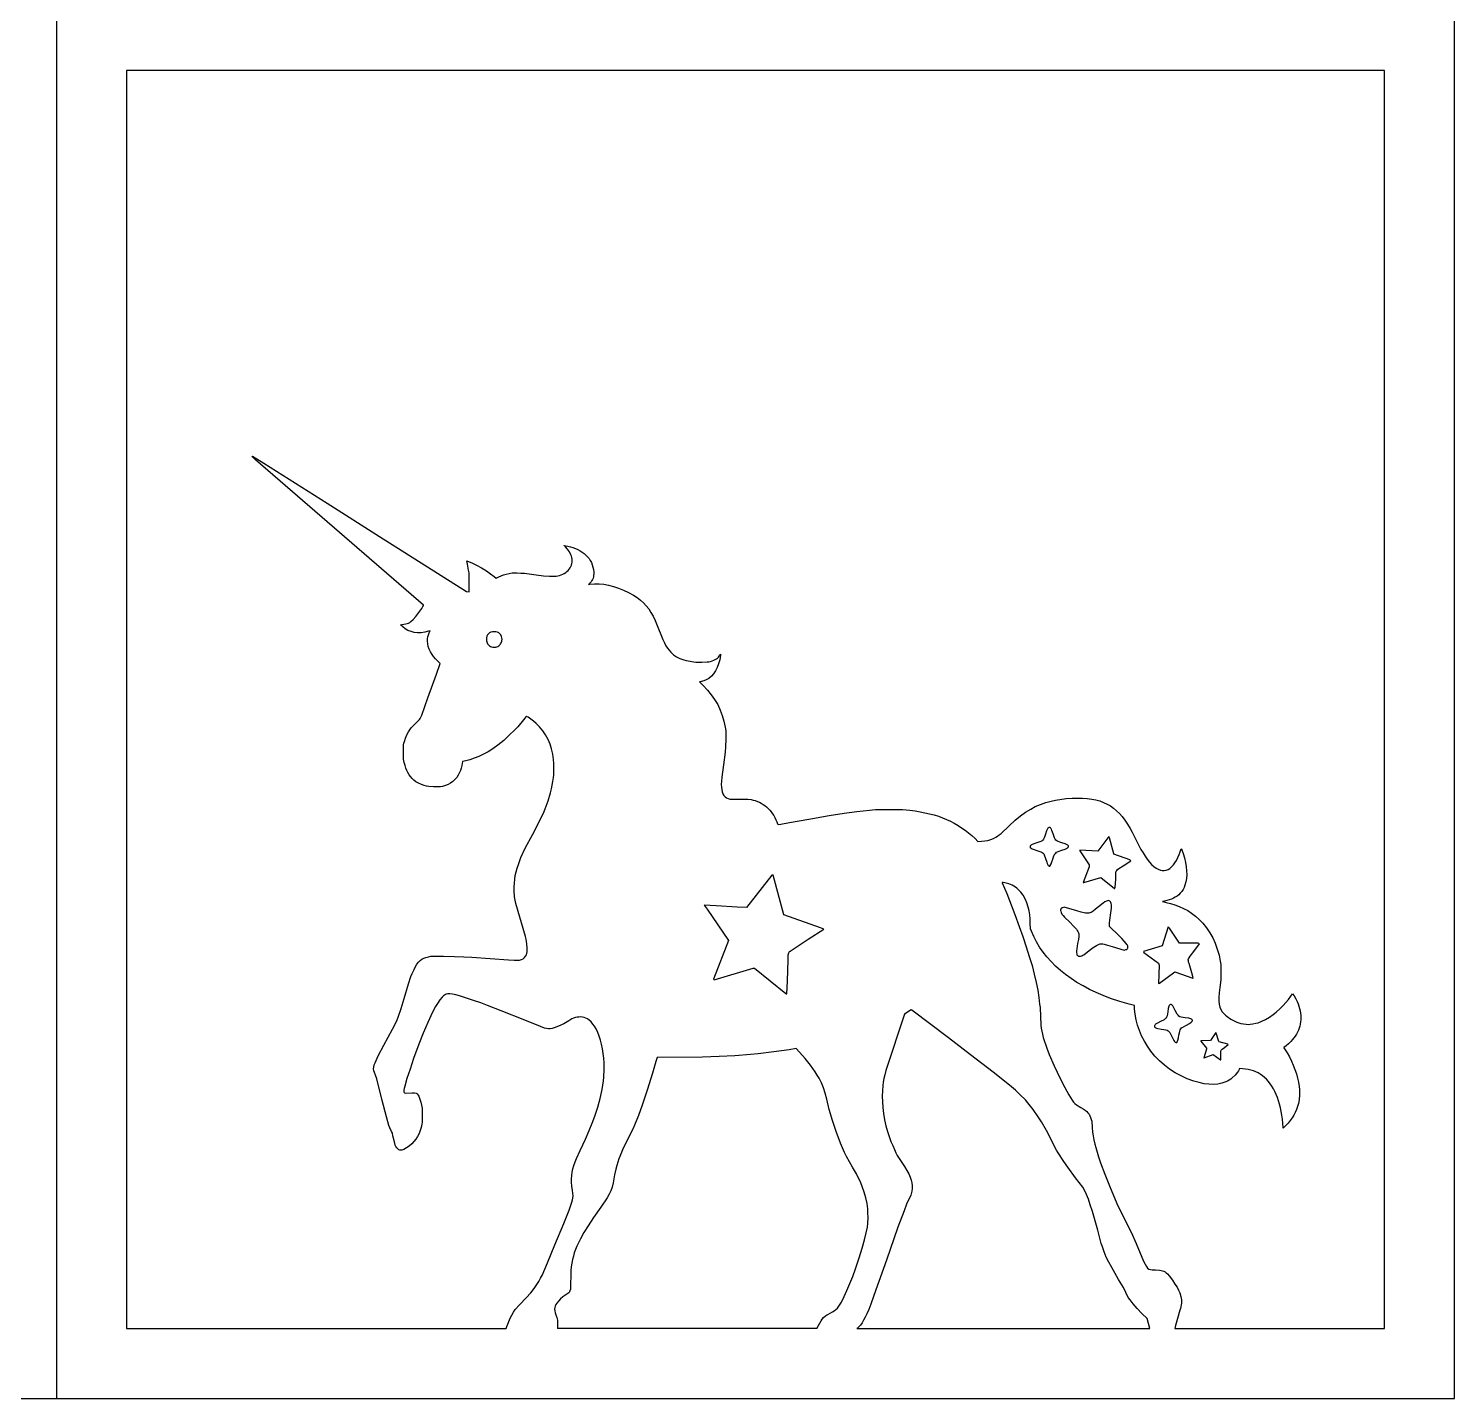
# Model space of a CAD drawing. Extents: x 0 to 250, y 0 to 250.
# Drawn here: x 122.5 to 250, y 0 to 122.5 of the extents above; entities that cross this region are included whole.
import ezdxf

# ---------------------------------------------------------------- set-up
doc = ezdxf.new("R2010")
doc.units = 0
doc.layers.add('CUT', color=18, linetype='CONTINUOUS')

msp = doc.modelspace()

# ---------------------------------------------------------------- linework, layer by layer
at = {"layer": 'CUT'}
for points in [[(0, 125), (0, 0), (125, 0)], [(192.99, 6.25), (193.12, 6.52), (193.36, 6.93), (193.47, 7.09), (193.59, 7.23), (193.76, 7.39), (193.86, 7.46), (193.98, 7.52), (194.4, 7.74), (194.55, 7.84), (194.68, 7.95), (194.82, 8.08), (194.95, 8.25), (195.08, 8.43), (195.18, 8.6), (195.44, 9.13), (195.68, 9.66), (195.94, 10.27), (196.19, 10.92), (196.44, 11.59), (196.77, 12.57), (197.04, 13.44), (197.25, 14.19), (197.41, 14.82), (197.51, 15.32), (197.56, 15.69), (197.57, 16.17), (197.56, 16.6), (197.55, 16.95), (197.48, 17.44), (197.37, 17.94), (197.23, 18.45), (197.05, 18.95), (196.92, 19.27), (196.52, 20.09), (196.18, 20.68), (195.65, 21.63), (195.46, 21.99), (195.11, 22.84), (194.72, 23.88), (194.38, 24.87), (194.1, 25.83), (193.88, 26.75), (193.74, 27.31), (193.59, 27.78), (193.41, 28.21), (193.19, 28.64), (193.03, 28.91), (192.84, 29.2), (192.42, 29.8), (191.93, 30.4), (191.43, 30.97), (191.14, 31.28), (190.52, 31.19), (189.15, 30.99), (187.73, 30.83), (187.06, 30.76), (185.66, 30.65), (184.26, 30.57), (182.77, 30.51), (178.7, 30.5), (178.6, 30.13), (178.3, 29.1), (177.82, 27.56), (177.37, 26.24), (177.03, 25.31), (176.69, 24.44), (176.54, 24.08), (175.65, 22.32), (175.51, 22.01), (175.29, 21.44), (175.09, 20.84), (175, 20.51), (174.9, 20), (174.77, 19.27), (174.69, 18.91), (174.58, 18.58), (174.43, 18.26), (174.24, 17.95), (173.67, 17.12), (173.03, 16.18), (172.54, 15.44), (172.16, 14.83), (171.86, 14.29), (171.54, 13.62), (171.41, 13.32), (171.3, 13.03), (171.22, 12.74), (171.14, 12.44), (171.08, 12.11), (171.02, 11.76), (170.98, 11.45), (170.95, 9.77), (170.91, 9.62), (170.88, 9.54), (170.84, 9.48), (170.8, 9.44), (170.73, 9.39), (170.44, 9.21), (170.27, 9.08), (170.07, 8.9), (169.88, 8.7), (169.74, 8.53), (169.66, 8.39), (169.6, 8.26), (169.56, 8.13), (169.54, 7.99), (169.55, 7.84), (169.59, 7.67), (169.65, 7.47), (169.73, 7.23), (169.8, 7), (169.81, 6.71), (169.81, 6.39), (169.79, 6.25)], [(192.99, 6.25), (169.79, 6.25)]]:
    msp.add_lwpolyline(points, dxfattribs=at)
for points in [[(125, 0), (250, 0), (250, 125), (125, 125)], [(165.22, 6.25), (165.28, 6.45), (165.41, 6.8), (165.55, 7.13), (165.71, 7.44), (165.87, 7.72), (166.02, 7.95), (166.4, 8.36), (166.99, 8.99), (167.4, 9.46), (167.7, 9.83), (167.96, 10.18), (168.13, 10.45), (168.29, 10.75), (168.45, 11.05), (168.57, 11.34), (168.89, 12.13), (169.56, 13.75), (170.35, 15.64), (170.83, 16.84), (171.09, 17.54), (171.15, 17.76), (171.18, 17.92), (171.21, 18.12), (171.14, 18.61), (171.09, 18.98), (171.06, 19.33), (171.06, 19.64), (171.08, 19.94), (171.12, 20.24), (171.18, 20.53), (171.27, 20.83), (171.39, 21.15), (171.51, 21.47), (171.83, 22.16), (172.3, 23.19), (172.64, 23.97), (172.91, 24.61), (173.14, 25.24), (173.41, 26.04), (173.62, 26.83), (173.79, 27.62), (173.91, 28.39), (173.95, 28.73), (173.96, 29.43), (173.96, 30.02), (173.94, 30.44), (173.89, 30.86), (173.82, 31.27), (173.73, 31.67), (173.63, 32.05), (173.52, 32.41), (173.39, 32.74), (173.25, 33.04), (173.11, 33.3), (172.97, 33.48), (172.8, 33.67), (172.62, 33.84), (172.47, 33.95), (172.32, 34.01), (172.18, 34.07), (172.03, 34.1), (171.88, 34.12), (171.72, 34.11), (171.56, 34.1), (171.4, 34.06), (171.23, 34), (171.08, 33.95), (170.81, 33.77), (170.36, 33.51), (169.9, 33.29), (169.49, 33.13), (169.31, 33.08), (169.15, 33.05), (168.99, 33.04), (168.82, 33.07), (168.64, 33.12), (168.27, 33.26), (166.87, 33.82), (164.76, 34.67), (163.55, 35.15), (162.93, 35.39), (162.3, 35.6), (161.4, 35.89), (161.03, 36), (160.7, 36.08), (160.42, 36.14), (160.18, 36.17), (159.99, 36.17), (159.85, 36.15), (159.77, 36.12), (159.68, 36.06), (159.59, 35.99), (159.49, 35.89), (159.28, 35.64), (159.06, 35.31), (158.89, 35.05), (158.63, 34.54), (158.19, 33.63), (157.79, 32.68), (157.4, 31.68), (156.93, 30.4), (156.61, 29.45), (156.33, 28.6), (156.14, 27.94), (156.08, 27.71), (156.05, 27.56), (156.05, 27.43), (156.08, 27.36), (156.13, 27.32), (156.23, 27.31), (156.8, 27.32), (157.01, 27.32), (157.15, 27.29), (157.21, 27.26), (157.26, 27.23), (157.34, 27.13), (157.4, 27.03), (157.49, 26.77), (157.57, 26.5), (157.64, 26.23), (157.7, 25.95), (157.71, 24.71), (157.68, 24.52), (157.61, 24.23), (157.53, 23.95), (157.42, 23.68), (157.29, 23.43), (157.14, 23.19), (156.96, 22.97), (156.76, 22.76), (156.54, 22.57), (156.3, 22.4), (156.07, 22.27), (155.97, 22.24), (155.87, 22.21), (155.78, 22.2), (155.7, 22.21), (155.6, 22.24), (155.51, 22.31), (155.43, 22.4), (155.35, 22.52), (155.29, 22.65), (155.21, 22.95), (155.08, 23.5), (155.03, 23.72), (154.97, 23.88), (154.82, 24.21), (154.72, 24.41), (154.5, 25.18), (154.13, 26.65), (153.63, 28.57), (153.53, 28.92), (153.44, 29.16), (153.38, 29.31), (153.36, 29.47), (153.38, 29.64), (153.42, 29.83), (153.49, 30.02), (153.76, 30.63), (154.28, 31.58), (155.04, 33.01), (155.3, 33.52), (155.46, 33.86), (155.56, 34.1), (155.83, 34.87), (156.09, 35.78), (156.47, 37.08), (156.69, 37.74), (156.79, 38), (156.97, 38.36), (157.1, 38.62), (157.23, 38.84), (157.37, 39.01), (157.51, 39.16), (157.67, 39.28), (157.84, 39.37), (158.03, 39.44), (158.25, 39.49), (158.48, 39.54), (159.59, 39.54), (160.6, 39.53), (161.42, 39.5), (162.14, 39.46), (165.41, 39.21), (165.93, 39.2), (166.39, 39.2), (166.5, 39.21), (166.59, 39.24), (166.73, 39.31), (166.85, 39.42), (166.95, 39.54), (167.03, 39.68), (167.06, 39.8), (167.09, 39.94), (167.1, 40.1), (167.1, 40.27), (167.07, 40.66), (167, 41.06), (166.94, 41.31), (166.06, 44.25), (165.94, 44.86), (165.93, 45.41), (165.93, 45.76), (165.94, 46.09), (165.97, 46.43), (166.02, 46.75), (166.09, 47.08), (166.18, 47.41), (166.3, 47.76), (166.43, 48.12), (166.53, 48.38), (166.91, 49.2), (167.58, 50.46), (168.54, 52.34), (168.69, 52.72), (168.96, 53.44), (169.17, 54.15), (169.26, 54.5), (169.33, 54.84), (169.39, 55.18), (169.44, 55.52), (169.47, 55.75), (169.48, 56.3), (169.47, 56.77), (169.45, 57.13), (169.38, 57.61), (169.27, 58.08), (169.13, 58.52), (168.95, 58.94), (168.73, 59.34), (168.48, 59.71), (168.2, 60.05), (167.89, 60.37), (167.66, 60.56), (167.4, 60.75), (167.17, 60.91), (167.03, 60.98), (167, 60.98), (166.97, 60.96), (166.87, 60.84), (166.76, 60.69), (166.24, 60.05), (165.22, 59.03), (165.01, 58.85), (164.46, 58.41), (164.14, 58.18), (163.85, 57.98), (163.59, 57.81), (163.13, 57.58), (162.75, 57.4), (162.35, 57.25), (161.96, 57.12), (161.6, 57.03), (161.3, 56.96), (161.27, 56.78), (161.23, 56.59), (161.18, 56.37), (161.11, 56.16), (161.05, 55.98), (160.93, 55.75), (160.79, 55.53), (160.62, 55.34), (160.44, 55.17), (160.24, 55.02), (160.01, 54.9), (159.77, 54.8), (159.51, 54.73), (159.33, 54.7), (159.13, 54.68), (158.71, 54.68), (158.28, 54.72), (158.07, 54.75), (157.89, 54.8), (157.63, 54.89), (157.37, 55.01), (157.13, 55.15), (156.95, 55.29), (156.79, 55.45), (156.65, 55.61), (156.53, 55.78), (156.42, 55.96), (156.32, 56.16), (156.24, 56.37), (156.17, 56.61), (156.1, 56.87), (156.04, 57.18), (156.03, 57.84), (156.04, 58.45), (156.06, 58.6), (156.11, 58.76), (156.2, 59.05), (156.33, 59.33), (156.48, 59.61), (156.65, 59.87), (156.74, 60), (156.97, 60.24), (157.18, 60.46), (157.37, 60.63), (157.47, 60.72), (157.53, 60.8), (157.59, 60.92), (157.66, 61.11), (158.21, 62.64), (158.98, 64.78), (159.32, 65.72), (159.09, 65.94), (158.88, 66.15), (158.72, 66.34), (158.58, 66.54), (158.45, 66.75), (158.33, 67), (158.24, 67.24), (158.2, 67.47), (158.18, 67.72), (158.18, 67.93), (158.21, 68.12), (158.26, 68.29), (158.33, 68.46), (158.4, 68.63), (158.26, 68.6), (157.93, 68.52), (157.6, 68.47), (157.29, 68.47), (156.99, 68.5), (156.7, 68.57), (156.43, 68.67), (156.18, 68.81), (155.96, 68.99), (155.76, 69.18), (155.89, 69.2), (156.23, 69.26), (156.36, 69.3), (156.48, 69.34), (156.58, 69.4), (156.68, 69.47), (156.9, 69.66), (157.12, 69.91), (157.32, 70.17), (157.66, 70.65), (157.77, 70.81), (157.81, 70.9), (157.82, 70.94), (142.79, 83.93), (142.65, 84.07), (142.54, 84.18), (142.51, 84.23), (142.53, 84.25), (143.53, 83.62), (149.21, 80.05), (153.87, 77.07), (161.67, 72.15), (161.89, 72.12), (161.89, 73.83), (161.85, 74.08), (161.75, 74.61), (161.68, 74.9), (161.7, 74.91), (162.19, 74.7), (162.55, 74.52), (163.01, 74.28), (163.44, 74.01), (163.82, 73.75), (164.13, 73.5), (164.3, 73.34), (164.54, 73.46), (164.76, 73.57), (164.98, 73.65), (165.21, 73.72), (165.47, 73.77), (165.74, 73.82), (166.15, 73.82), (166.53, 73.81), (166.86, 73.79), (167.9, 73.65), (168.54, 73.56), (169.07, 73.52), (169.5, 73.52), (169.68, 73.53), (169.83, 73.55), (169.98, 73.59), (170.13, 73.64), (170.27, 73.7), (170.4, 73.77), (170.53, 73.85), (170.64, 73.95), (170.74, 74.05), (170.84, 74.16), (170.92, 74.28), (170.98, 74.4), (171.04, 74.52), (171.08, 74.65), (171.1, 74.79), (171.11, 74.92), (171.11, 75.06), (171.08, 75.2), (171.05, 75.32), (171, 75.45), (170.86, 75.71), (170.69, 75.95), (170.5, 76.15), (170.42, 76.23), (170.4, 76.25), (170.4, 76.26), (170.71, 76.21), (170.95, 76.15), (171.18, 76.08), (171.4, 76), (171.61, 75.91), (171.81, 75.8), (172, 75.68), (172.17, 75.56), (172.33, 75.42), (172.48, 75.26), (172.62, 75.1), (172.73, 74.92), (172.83, 74.74), (172.91, 74.54), (172.97, 74.33), (173.01, 74.12), (173.04, 73.89), (173.04, 73.74), (173.03, 73.6), (173.01, 73.47), (172.98, 73.35), (172.93, 73.23), (172.87, 73.13), (172.8, 73.02), (172.71, 72.93), (172.58, 72.78), (172.7, 72.8), (173.12, 72.84), (173.51, 72.84), (173.93, 72.81), (174.36, 72.73), (174.8, 72.62), (175.25, 72.47), (175.7, 72.29), (176.15, 72.07), (176.6, 71.82), (176.92, 71.61), (177.21, 71.39), (177.48, 71.15), (177.72, 70.89), (177.95, 70.6), (178.15, 70.29), (178.35, 69.95), (178.53, 69.58), (178.66, 69.28), (179.21, 67.87), (179.36, 67.57), (179.49, 67.31), (179.63, 67.09), (179.77, 66.9), (179.94, 66.72), (180.18, 66.49), (180.45, 66.31), (180.75, 66.16), (181.08, 66.05), (181.31, 65.98), (182.17, 65.85), (182.7, 65.85), (183.19, 65.86), (183.34, 65.88), (183.48, 65.91), (183.63, 65.95), (183.77, 66.01), (183.9, 66.07), (184.01, 66.13), (184.1, 66.21), (184.18, 66.28), (184.24, 66.37), (184.29, 66.46), (184.33, 66.54), (184.36, 66.57), (184.37, 66.55), (184.37, 66.46), (184.3, 66.06), (184.2, 65.69), (184.07, 65.36), (183.93, 65.06), (183.75, 64.8), (183.56, 64.58), (183.34, 64.39), (183.22, 64.32), (183.1, 64.25), (182.87, 64.16), (182.54, 64.09), (182.48, 64.07), (182.83, 63.74), (183.21, 63.34), (183.55, 62.93), (183.85, 62.49), (184.12, 62.04), (184.34, 61.56), (184.53, 61.07), (184.68, 60.55), (184.79, 60.02), (184.84, 59.71), (184.84, 58.96), (184.82, 58.28), (184.79, 57.8), (184.63, 56.67), (184.48, 55.56), (184.45, 55.2), (184.44, 54.91), (184.45, 54.66), (184.48, 54.44), (184.52, 54.24), (184.59, 54.08), (184.68, 53.93), (184.78, 53.81), (184.91, 53.72), (185.07, 53.64), (185.22, 53.58), (185.62, 53.58), (186.43, 53.59), (186.81, 53.59), (187.1, 53.55), (187.29, 53.51), (187.48, 53.46), (187.67, 53.39), (187.85, 53.31), (188.02, 53.22), (188.19, 53.12), (188.34, 53.01), (188.5, 52.89), (188.64, 52.75), (188.78, 52.61), (188.9, 52.46), (189.02, 52.29), (189.13, 52.12), (189.24, 51.94), (189.33, 51.75), (189.41, 51.55), (189.48, 51.39), (189.51, 51.34), (189.53, 51.33), (189.78, 51.36), (190.53, 51.49), (192.27, 51.81), (194.09, 52.13), (195.43, 52.35), (196.57, 52.5), (197.7, 52.62), (198.24, 52.67), (199.5, 52.67), (200.65, 52.66), (200.98, 52.64), (201.3, 52.6), (201.77, 52.54), (202.22, 52.47), (202.65, 52.38), (203.06, 52.29), (203.47, 52.18), (203.85, 52.06), (204.23, 51.92), (204.59, 51.77), (204.94, 51.61), (205.28, 51.43), (205.61, 51.24), (205.93, 51.04), (206.24, 50.81), (206.54, 50.58), (206.84, 50.33), (207.13, 50.06), (207.38, 49.81), (207.72, 49.83), (208.01, 49.85), (208.27, 49.9), (208.53, 49.98), (208.78, 50.08), (208.98, 50.18), (209.14, 50.28), (209.3, 50.39), (209.47, 50.53), (210.18, 51.2), (210.72, 51.7), (211.19, 52.1), (211.64, 52.42), (212.11, 52.71), (212.52, 52.92), (212.97, 53.11), (213.45, 53.28), (213.95, 53.41), (214.33, 53.51), (215.27, 53.64), (215.83, 53.68), (216.31, 53.69), (216.75, 53.68), (217.17, 53.66), (217.56, 53.6), (217.93, 53.53), (218.28, 53.43), (218.62, 53.3), (218.94, 53.15), (219.24, 52.98), (219.52, 52.78), (219.79, 52.56), (220.05, 52.31), (220.3, 52.03), (220.54, 51.71), (220.77, 51.36), (221, 50.97), (221.19, 50.63), (221.97, 49.08), (222.15, 48.78), (222.33, 48.48), (222.53, 48.21), (222.72, 47.97), (222.92, 47.76), (223.12, 47.58), (223.32, 47.43), (223.51, 47.32), (223.7, 47.24), (223.87, 47.21), (224.05, 47.21), (224.23, 47.24), (224.39, 47.3), (224.54, 47.4), (224.71, 47.55), (224.87, 47.72), (225.01, 47.9), (225.13, 48.11), (225.27, 48.37), (225.38, 48.64), (225.48, 48.89), (225.57, 49.14), (225.59, 49.16), (225.73, 48.74), (225.85, 48.33), (225.95, 47.93), (226.02, 47.54), (226.05, 47.18), (226.06, 46.83), (226.04, 46.5), (225.99, 46.19), (225.9, 45.9), (225.82, 45.69), (225.73, 45.51), (225.62, 45.34), (225.48, 45.18), (225.34, 45.05), (225.2, 44.93), (225.04, 44.82), (224.87, 44.73), (224.69, 44.65), (224.49, 44.58), (224.29, 44.52), (224.07, 44.48), (223.92, 44.45), (223.9, 44.44), (223.91, 44.43), (224.21, 44.36), (224.61, 44.27), (225, 44.15), (225.39, 44), (225.78, 43.82), (226.15, 43.62), (226.5, 43.39), (226.84, 43.13), (227.15, 42.86), (227.5, 42.49), (227.83, 42.09), (228.12, 41.65), (228.38, 41.19), (228.6, 40.7), (228.79, 40.18), (228.95, 39.65), (229.06, 39.1), (229.11, 38.8), (229.1, 37.43), (229.01, 36.75), (228.96, 36.27), (228.93, 35.87), (228.93, 35.53), (228.96, 35.25), (229.02, 35), (229.11, 34.78), (229.24, 34.58), (229.41, 34.39), (229.53, 34.27), (229.67, 34.15), (230, 33.93), (230.35, 33.74), (230.53, 33.66), (230.71, 33.59), (230.9, 33.54), (231.13, 33.5), (231.36, 33.46), (231.54, 33.45), (231.73, 33.46), (231.98, 33.5), (232.23, 33.55), (232.44, 33.6), (232.77, 33.73), (233.11, 33.89), (233.45, 34.1), (233.8, 34.34), (234.06, 34.54), (234.41, 34.88), (234.68, 35.15), (234.93, 35.42), (235.16, 35.69), (235.36, 35.96), (235.52, 36.18), (235.66, 36.01), (235.8, 35.74), (235.92, 35.5), (236.01, 35.29), (236.09, 35.08), (236.15, 34.86), (236.2, 34.66), (236.23, 34.45), (236.25, 34.25), (236.26, 34.06), (236.26, 33.86), (236.24, 33.67), (236.21, 33.48), (236.17, 33.29), (236.11, 33.11), (236.05, 32.93), (235.96, 32.76), (235.87, 32.58), (235.76, 32.41), (235.65, 32.25), (235.51, 32.09), (235.37, 31.93), (235.15, 31.71), (234.95, 31.54), (234.75, 31.38), (234.75, 31.34), (234.8, 31.27), (235.03, 30.91), (235.24, 30.54), (235.42, 30.17), (235.59, 29.79), (235.74, 29.41), (235.87, 29.02), (235.97, 28.65), (236.05, 28.27), (236.11, 27.91), (236.14, 27.64), (236.13, 27.15), (236.1, 26.71), (236.04, 26.38), (235.97, 26.1), (235.88, 25.83), (235.77, 25.57), (235.64, 25.33), (235.49, 25.09), (235.32, 24.86), (235.14, 24.63), (234.93, 24.41), (234.68, 24.17), (234.68, 24.21), (234.65, 24.62), (234.62, 24.98), (234.57, 25.33), (234.51, 25.66), (234.44, 25.99), (234.36, 26.31), (234.27, 26.61), (234.17, 26.9), (234.06, 27.18), (233.94, 27.44), (233.81, 27.69), (233.67, 27.93), (233.52, 28.15), (233.36, 28.35), (233.19, 28.54), (233.01, 28.71), (232.83, 28.86), (232.64, 28.99), (232.44, 29.11), (232.23, 29.21), (232.02, 29.3), (231.79, 29.36), (231.56, 29.42), (231.31, 29.46), (231.05, 29.48), (230.77, 29.5), (230.74, 29.42), (230.69, 29.31), (230.61, 29.18), (230.39, 28.91), (230.12, 28.66), (229.99, 28.55), (229.86, 28.46), (229.71, 28.38), (229.55, 28.31), (229.38, 28.25), (229.21, 28.19), (228.85, 28.12), (228.46, 28.09), (228.05, 28.1), (227.61, 28.15), (227.16, 28.25), (226.69, 28.38), (226.11, 28.59), (225.55, 28.84), (225.03, 29.12), (224.53, 29.44), (224.07, 29.79), (223.63, 30.19), (223.22, 30.61), (222.85, 31.07), (222.55, 31.5), (222.27, 31.96), (222.03, 32.42), (221.83, 32.9), (221.66, 33.39), (221.53, 33.87), (221.44, 34.35), (221.39, 34.81), (221.38, 35.13), (220.91, 35.25), (220.07, 35.49), (219.25, 35.76), (218.6, 36.02), (217.97, 36.29), (217.37, 36.58), (216.79, 36.89), (216.24, 37.21), (215.73, 37.55), (215.23, 37.91), (214.77, 38.28), (214.34, 38.67), (213.93, 39.07), (213.56, 39.49), (213.22, 39.92), (212.91, 40.37), (212.63, 40.83), (212.38, 41.3), (212.17, 41.79), (212.08, 41.99), (212.07, 42.49), (212.06, 42.89), (212.02, 43.25), (211.97, 43.59), (211.89, 43.93), (211.77, 44.32), (211.62, 44.68), (211.44, 45), (211.24, 45.28), (211, 45.52), (210.88, 45.63), (210.74, 45.73), (210.6, 45.82), (210.45, 45.89), (210.14, 46.02), (209.79, 46.1), (209.64, 46.13), (209.57, 46.13), (209.57, 46.12), (209.96, 45.14), (210.69, 43.27), (211.09, 42.2), (211.4, 41.32), (211.71, 40.4), (211.98, 39.53), (212.23, 38.71), (212.43, 37.93), (212.6, 37.2), (212.74, 36.52), (212.84, 35.87), (212.91, 35.27), (212.94, 34.95), (213, 33.38), (213.04, 33.12), (213.15, 32.57), (213.22, 32.28), (213.54, 31.31), (213.77, 30.75), (214.2, 29.74), (214.73, 28.62), (215.15, 27.8), (215.52, 27.15), (215.82, 26.67), (215.95, 26.51), (216.06, 26.39), (216.21, 26.26), (216.6, 26.02), (216.8, 25.9), (216.97, 25.78), (217.12, 25.66), (217.23, 25.54), (217.33, 25.41), (217.41, 25.28), (217.47, 25.13), (217.52, 24.96), (217.57, 24.8), (217.61, 24.22), (217.64, 23.82), (217.68, 23.48), (217.75, 23.14), (217.84, 22.75), (217.92, 22.43), (218.17, 21.6), (218.35, 21.08), (218.73, 20.05), (219.14, 19.01), (219.36, 18.5), (219.91, 17.23), (221.1, 14.86), (221.55, 13.85), (222.19, 12.29), (222.33, 12.02), (222.45, 11.81), (222.56, 11.66), (222.68, 11.57), (222.82, 11.52), (222.96, 11.49), (223.27, 11.49), (223.62, 11.48), (223.77, 11.45), (223.9, 11.42), (224.02, 11.37), (224.13, 11.31), (224.23, 11.23), (224.33, 11.14), (224.48, 10.98), (224.78, 10.57), (225.01, 10.23), (225.19, 9.94), (225.33, 9.68), (225.44, 9.45), (225.54, 9.13), (225.57, 8.97), (225.59, 8.82), (225.6, 8.66), (225.59, 8.51), (225.57, 8.36), (225.54, 8.21), (225.49, 8.06), (225.43, 7.9), (225.24, 7.14), (225.05, 6.53), (225.01, 6.25), (243.75, 6.25), (243.75, 118.75), (131.25, 118.75), (131.25, 6.25)], [(164.55, 67.31), (164.6, 67.35), (164.66, 67.41), (164.71, 67.48), (164.75, 67.56), (164.79, 67.64), (164.82, 67.72), (164.83, 67.8), (164.84, 67.87), (164.83, 68.02), (164.79, 68.15), (164.72, 68.27), (164.64, 68.37), (164.54, 68.45), (164.42, 68.51), (164.28, 68.55), (164.14, 68.56), (163.98, 68.55), (163.85, 68.51), (163.73, 68.46), (163.63, 68.38), (163.55, 68.28), (163.49, 68.16), (163.46, 68.02), (163.45, 67.87), (163.45, 67.76), (163.47, 67.66), (163.5, 67.57), (163.54, 67.49), (163.59, 67.41), (163.65, 67.35), (163.73, 67.3), (163.81, 67.25), (163.91, 67.21), (164.01, 67.18), (164.1, 67.17), (164.19, 67.17), (164.28, 67.18), (164.37, 67.21), (164.46, 67.25)], [(213.82, 47.61), (213.84, 47.63), (213.86, 47.67), (213.93, 47.81), (214.01, 48), (214.1, 48.23), (214.16, 48.43), (214.22, 48.58), (214.28, 48.69), (214.35, 48.77), (214.43, 48.84), (214.55, 48.9), (214.9, 49.03), (215.19, 49.13), (215.37, 49.22), (215.43, 49.26), (215.47, 49.29), (215.49, 49.33), (215.49, 49.37), (215.49, 49.41), (215.47, 49.44), (215.43, 49.48), (215.38, 49.51), (215.2, 49.59), (214.9, 49.69), (214.71, 49.75), (214.56, 49.8), (214.44, 49.85), (214.36, 49.92), (214.29, 50.01), (214.24, 50.12), (214.11, 50.48), (214, 50.79), (213.96, 50.9), (213.92, 50.98), (213.89, 51.03), (213.85, 51.05), (213.81, 51.06), (213.77, 51.06), (213.73, 51.05), (213.69, 51.03), (213.65, 50.99), (213.61, 50.93), (213.53, 50.75), (213.43, 50.46), (213.37, 50.27), (213.32, 50.12), (213.26, 50.01), (213.2, 49.92), (213.12, 49.86), (213.01, 49.81), (212.67, 49.69), (212.38, 49.59), (212.19, 49.51), (212.14, 49.47), (212.1, 49.44), (212.07, 49.4), (212.06, 49.36), (212.06, 49.31), (212.07, 49.27), (212.1, 49.24), (212.15, 49.2), (212.23, 49.16), (212.33, 49.12), (212.65, 49.01), (212.85, 48.95), (213.01, 48.89), (213.12, 48.83), (213.21, 48.77), (213.27, 48.7), (213.32, 48.6), (213.42, 48.29), (213.54, 47.95), (213.59, 47.83), (213.64, 47.73), (213.68, 47.67), (213.73, 47.63), (213.77, 47.61)], [(219.62, 45.6), (219.64, 45.63), (219.65, 45.72), (219.68, 46.04), (219.71, 46.45), (219.72, 46.85), (219.72, 46.97), (219.73, 47.06), (219.75, 47.14), (219.8, 47.22), (219.88, 47.29), (220, 47.38), (220.39, 47.64), (221.06, 48.08), (220.98, 48.16), (219.55, 48.67), (219.53, 48.69), (219.16, 50.13), (219.09, 50.26), (218.11, 48.95), (216.49, 49.03), (216.49, 48.96), (217.35, 47.71), (217.34, 47.55), (216.8, 46.14), (216.87, 46.14), (218.39, 46.59), (219.59, 45.6)], [(190.25, 36.19), (190.3, 36.19), (190.36, 37.31), (190.4, 38.31), (190.42, 39.15), (190.42, 39.54), (190.43, 39.67), (190.45, 39.77), (190.47, 39.85), (190.51, 39.91), (190.55, 39.96), (190.61, 40.01), (192.21, 41.06), (193.6, 41.97), (193.32, 42.08), (190.03, 43.25), (189.07, 46.8), (188.95, 46.8), (186.71, 43.89), (185.87, 43.94), (183.97, 44.05), (182.92, 44.11), (183.18, 43.74), (185.08, 40.95), (183.75, 37.48), (183.8, 37.43), (187.3, 38.47), (187.4, 38.47), (190.2, 36.2)], [(216.34, 39.57), (216.39, 39.55), (216.44, 39.54), (216.51, 39.54), (216.57, 39.55), (216.64, 39.57), (216.71, 39.59), (216.78, 39.63), (216.85, 39.68), (217.33, 40.05), (217.7, 40.33), (217.85, 40.43), (217.98, 40.51), (218.1, 40.57), (218.22, 40.61), (218.33, 40.64), (218.44, 40.64), (218.55, 40.64), (218.68, 40.62), (218.98, 40.54), (219.38, 40.42), (220.48, 40.1), (220.62, 40.14), (220.69, 40.16), (220.73, 40.19), (220.77, 40.23), (220.79, 40.27), (220.8, 40.32), (220.8, 40.38), (220.78, 40.45), (220.75, 40.52), (220.7, 40.6), (220.64, 40.69), (220.48, 40.9), (220.27, 41.13), (219.99, 41.41), (219.15, 42.21), (219.14, 42.38), (219.15, 42.52), (219.18, 42.76), (219.27, 43.42), (219.32, 43.84), (219.33, 44), (219.32, 44.14), (219.31, 44.25), (219.28, 44.34), (219.25, 44.41), (219.19, 44.46), (219.13, 44.5), (219.06, 44.52), (218.98, 44.51), (218.88, 44.47), (218.75, 44.4), (218.6, 44.29), (218.17, 43.96), (217.9, 43.74), (217.69, 43.57), (217.59, 43.51), (217.5, 43.47), (217.41, 43.43), (217.32, 43.41), (217.23, 43.4), (217.13, 43.4), (217.02, 43.41), (216.9, 43.43), (216.61, 43.5), (216.23, 43.6), (215.11, 43.92), (214.95, 43.88), (214.9, 43.86), (214.86, 43.83), (214.83, 43.8), (214.8, 43.77), (214.79, 43.73), (214.78, 43.68), (214.78, 43.63), (214.79, 43.57), (214.83, 43.45), (214.9, 43.32), (215, 43.18), (215.14, 43.04), (215.61, 42.58), (215.95, 42.23), (216.08, 42.09), (216.19, 41.97), (216.27, 41.85), (216.33, 41.75), (216.37, 41.65), (216.4, 41.54), (216.41, 41.44), (216.4, 41.32), (216.37, 41.05), (216.3, 40.69), (216.23, 40.2), (216.21, 40.02), (216.21, 39.88), (216.22, 39.76), (216.24, 39.68), (216.28, 39.61)], [(226.63, 37.58), (226.63, 37.62), (226.61, 37.72), (226.53, 38.06), (226.41, 38.49), (226.27, 38.9), (226.23, 39.02), (226.21, 39.12), (226.2, 39.21), (226.23, 39.31), (226.28, 39.41), (226.37, 39.55), (226.68, 39.96), (227.21, 40.65), (227.09, 40.7), (225.45, 40.7), (225.42, 40.72), (224.52, 42.06), (224.4, 42.16), (223.87, 40.48), (222.19, 39.96), (222.21, 39.89), (223.55, 38.93), (223.59, 38.76), (223.54, 37.12), (223.62, 37.15), (225.01, 38.15), (226.6, 37.58)], [(196.55, 6.25), (222.75, 6.25), (222.53, 7.14), (222.06, 7.59), (221.63, 8.04), (221.27, 8.45), (220.99, 8.81), (220.83, 9.03), (220.41, 9.91), (219.97, 10.65), (219.35, 11.7), (219.1, 12.18), (218.87, 12.65), (218.68, 13.12), (218.52, 13.57), (218.42, 13.87), (218.1, 15.04), (217.63, 16.71), (217.44, 17.33), (217.27, 17.82), (217.1, 18.24), (216.91, 18.62), (216.76, 18.91), (216.12, 19.73), (215.44, 20.67), (215.07, 21.2), (214.56, 21.98), (214.42, 22.21), (213.51, 23.97), (213.07, 24.74), (212.79, 25.17), (212.33, 25.83), (212.09, 26.15), (211.85, 26.45), (211.64, 26.7), (211.18, 27.15), (210.76, 27.56), (210.4, 27.88), (210.07, 28.15), (208.76, 29.19), (206.74, 30.74), (204.76, 32.25), (201.48, 34.71), (201.42, 34.74), (200.82, 34.36), (199.15, 29.34), (199.06, 28.95), (198.98, 28.6), (198.92, 28.28), (198.88, 27.99), (198.85, 27.51), (198.84, 27.03), (198.85, 26.53), (198.89, 26.01), (198.96, 25.47), (199.05, 24.93), (199.17, 24.39), (199.31, 23.86), (199.48, 23.35), (199.61, 22.98), (199.77, 22.61), (199.92, 22.26), (200.06, 21.98), (200.18, 21.74), (200.54, 21.2), (200.83, 20.74), (201.04, 20.38), (201.2, 20.08), (201.33, 19.8), (201.42, 19.53), (201.48, 19.27), (201.51, 19.02), (201.51, 18.78), (201.48, 18.54), (201.42, 18.3), (201.38, 18.17), (201.01, 17.37), (200.78, 16.78), (200.24, 15.31), (199.21, 12.38), (198.27, 9.71), (197.81, 8.44), (197.63, 7.97), (197.46, 7.58), (197.31, 7.26), (197.17, 6.99), (197.03, 6.77), (196.88, 6.57), (196.74, 6.41), (196.59, 6.27)], [(225.18, 31.83), (225.19, 31.85), (225.21, 31.89), (225.26, 32.04), (225.31, 32.24), (225.36, 32.48), (225.4, 32.69), (225.43, 32.84), (225.47, 32.97), (225.53, 33.06), (225.6, 33.14), (225.7, 33.21), (226.03, 33.39), (226.3, 33.54), (226.47, 33.66), (226.52, 33.7), (226.55, 33.74), (226.57, 33.78), (226.57, 33.82), (226.55, 33.86), (226.53, 33.89), (226.49, 33.92), (226.43, 33.95), (226.24, 34), (225.93, 34.05), (225.73, 34.08), (225.57, 34.11), (225.45, 34.14), (225.36, 34.19), (225.28, 34.27), (225.21, 34.37), (225.03, 34.7), (224.87, 35), (224.82, 35.1), (224.77, 35.17), (224.72, 35.21), (224.68, 35.24), (224.64, 35.24), (224.6, 35.23), (224.56, 35.21), (224.52, 35.18), (224.49, 35.14), (224.47, 35.08), (224.41, 34.88), (224.36, 34.58), (224.33, 34.38), (224.3, 34.23), (224.26, 34.11), (224.21, 34.02), (224.14, 33.94), (224.04, 33.87), (223.72, 33.7), (223.45, 33.56), (223.28, 33.46), (223.23, 33.41), (223.2, 33.37), (223.18, 33.33), (223.17, 33.28), (223.18, 33.24), (223.2, 33.2), (223.23, 33.17), (223.29, 33.14), (223.37, 33.12), (223.48, 33.09), (223.81, 33.03), (224.02, 33), (224.18, 32.97), (224.3, 32.93), (224.4, 32.88), (224.47, 32.82), (224.54, 32.73), (224.69, 32.44), (224.85, 32.12), (224.92, 32.01), (224.98, 31.92), (225.04, 31.86), (225.09, 31.83), (225.13, 31.82)], [(229.1, 30.28), (229.11, 30.35), (229.12, 30.52), (229.12, 30.73), (229.11, 30.95), (229.1, 31.06), (229.11, 31.1), (229.14, 31.14), (229.18, 31.19), (229.24, 31.24), (229.43, 31.39), (229.77, 31.65), (229.73, 31.69), (228.95, 31.9), (228.94, 31.91), (228.69, 32.66), (228.65, 32.72), (228.18, 32), (227.32, 31.97), (227.32, 31.94), (227.82, 31.31), (227.82, 31.23), (227.59, 30.46), (227.63, 30.46), (228.41, 30.76), (229.09, 30.28)]]:
    msp.add_lwpolyline(points, close=True, dxfattribs=at)

doc.saveas('drawing.dxf')
